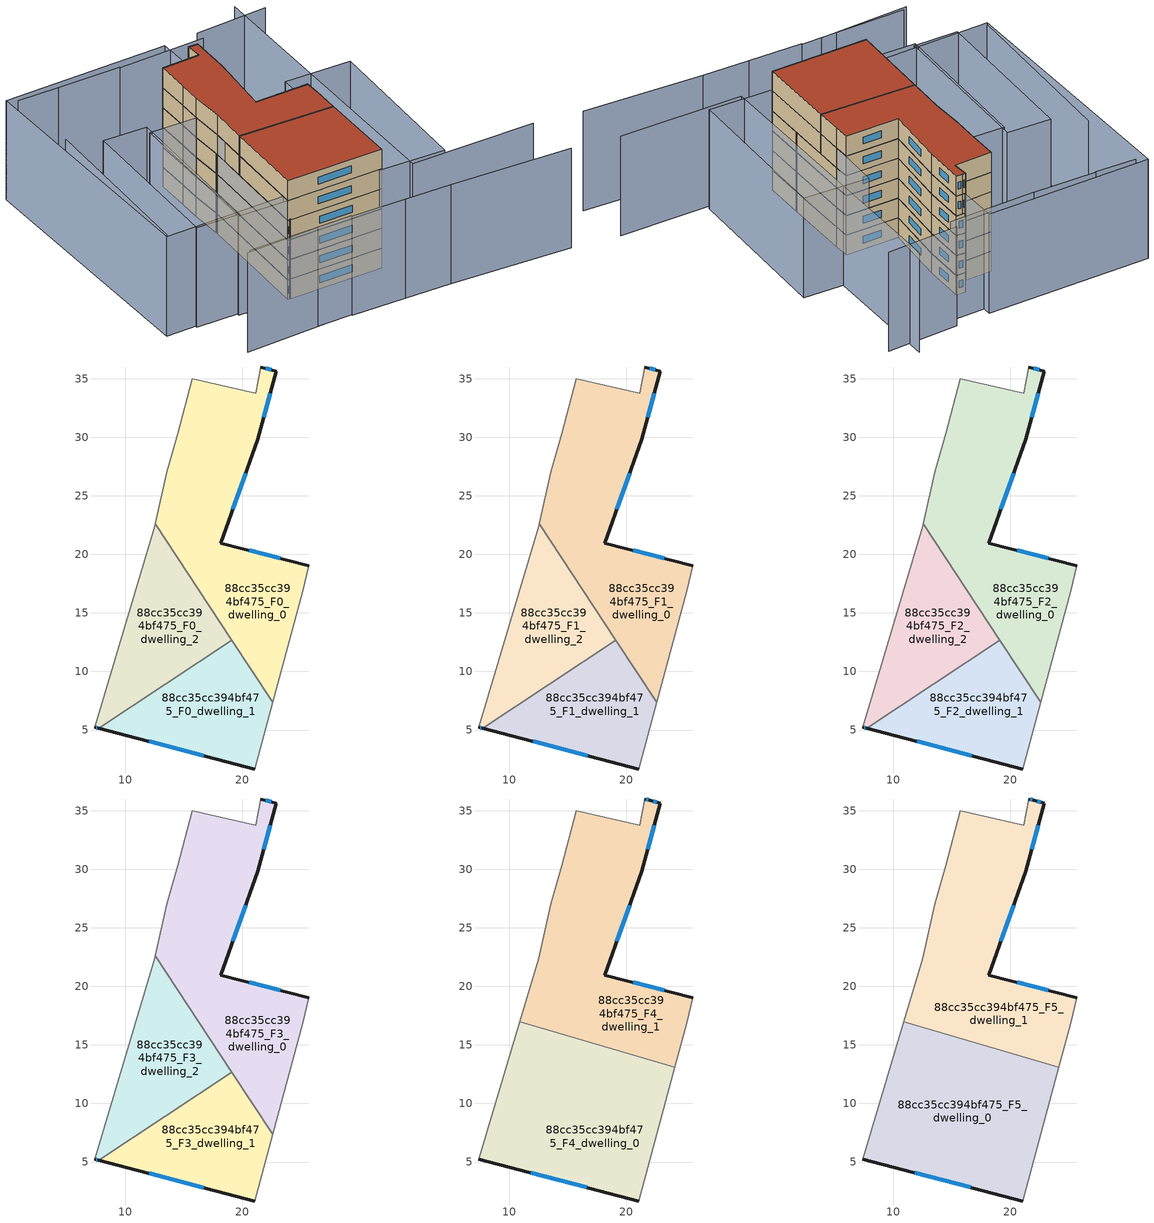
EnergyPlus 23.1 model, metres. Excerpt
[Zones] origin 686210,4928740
88cc35cc394bf475_F0_dwelling_0
 floor ground (EU_floor_Construction): 22.59,7.38 25.16,16.84 25.65,19.03 18.15,20.97 21.29,29.82 22.89,35.63 21.55,36 21.14,33.76 15.73,35 14.48,30.28 13.55,27.02 12.55,22.61 z0
 wall outside (EU_wall_Construction): 21.55,36 22.89,35.63 21.29,29.82 18.15,20.97 25.65,19.03 z0:3
 wall adiabatic (EU_wall_Construction): 25.65,19.03 25.16,16.84 22.59,7.38 / 12.55,22.61 13.55,27.02 14.48,30.28 15.73,35 21.14,33.76 21.55,36 z0:3
 wall to 88cc35cc394bf475_F0_dwelling_2 (EU_wall_Construction): 19.1,12.67 12.55,22.61 z0:3
 wall to 88cc35cc394bf475_F0_dwelling_1 (EU_wall_Construction): 22.59,7.38 19.1,12.67 z0:3
 window (EU_Window_Construction): 21.98,35.88 22.45,35.75 / 22.37,33.74 21.81,31.71 / 20.27,26.94 19.17,23.85 / 20.59,20.34 23.21,19.66 z0.98:2.02
88cc35cc394bf475_F0_dwelling_1
 floor ground (EU_floor_Construction): 21.04,1.67 22.59,7.38 19.1,12.67 7.71,5.16 z0
 wall outside (EU_wall_Construction): 21.04,1.67 7.71,5.16 z0:3
 wall adiabatic (EU_wall_Construction): 22.59,7.38 21.04,1.67 z0:3
 wall to 88cc35cc394bf475_F0_dwelling_2 (EU_wall_Construction): 7.71,5.16 19.1,12.67 z0:3
 window (EU_Window_Construction): 16.7,2.81 12.04,4.03 z0.98:2.02
88cc35cc394bf475_F0_dwelling_2
 floor ground (EU_floor_Construction): 19.1,12.67 12.55,22.61 12.5,22.41 7.4,5.24 7.71,5.16 z0
 wall outside (EU_wall_Construction): 7.71,5.16 7.4,5.24 z0:3
 wall adiabatic (EU_wall_Construction): 7.4,5.24 12.5,22.41 12.55,22.61 z0:3
 window (EU_Window_Construction): 7.61,5.19 7.5,5.21 z0.98:2.02
88cc35cc394bf475_F1_dwelling_0
 floor to 88cc35cc394bf475_F0_dwelling_0 (EU_floor_Construction): 22.59,7.38 25.16,16.84 25.65,19.03 18.15,20.97 21.29,29.82 22.89,35.63 21.55,36 21.14,33.76 15.73,35 14.48,30.28 13.55,27.02 12.54,22.61 z3
 wall outside (EU_wall_Construction): 21.55,36 22.89,35.63 21.29,29.82 18.15,20.97 25.65,19.03 z3:6
 wall adiabatic (EU_wall_Construction): 25.65,19.03 25.16,16.84 22.59,7.38 / 12.55,22.61 13.55,27.02 14.48,30.28 15.73,35 21.14,33.76 21.55,36 z3:6
 wall to 88cc35cc394bf475_F1_dwelling_2 (EU_wall_Construction): 19.1,12.67 12.55,22.61 z3:6
 wall to 88cc35cc394bf475_F1_dwelling_1 (EU_wall_Construction): 22.59,7.38 19.1,12.67 z3:6
 window (EU_Window_Construction): 21.98,35.88 22.45,35.75 / 22.37,33.74 21.81,31.71 / 20.27,26.94 19.17,23.85 / 20.59,20.34 23.21,19.66 z3.98:5.02
88cc35cc394bf475_F1_dwelling_1
 floor to 88cc35cc394bf475_F0_dwelling_1 (EU_floor_Construction): 21.04,1.67 22.59,7.38 19.1,12.67 7.71,5.16 z3
 wall outside (EU_wall_Construction): 21.04,1.67 7.71,5.16 z3:6
 wall adiabatic (EU_wall_Construction): 22.59,7.38 21.04,1.67 z3:6
 wall to 88cc35cc394bf475_F1_dwelling_2 (EU_wall_Construction): 7.71,5.16 19.1,12.67 z3:6
 window (EU_Window_Construction): 16.7,2.81 12.04,4.03 z3.98:5.02
88cc35cc394bf475_F1_dwelling_2
 floor to 88cc35cc394bf475_F0_dwelling_2 (EU_floor_Construction): 19.1,12.67 12.54,22.61 12.5,22.41 7.4,5.24 7.71,5.16 z3
 wall outside (EU_wall_Construction): 7.71,5.16 7.4,5.24 z3:6
 wall adiabatic (EU_wall_Construction): 7.4,5.24 12.5,22.41 12.55,22.61 z3:6
 window (EU_Window_Construction): 7.61,5.19 7.5,5.21 z3.98:5.02
88cc35cc394bf475_F2_dwelling_0
 floor to 88cc35cc394bf475_F1_dwelling_0 (EU_floor_Construction): 22.59,7.38 25.16,16.84 25.65,19.03 18.15,20.97 21.29,29.82 22.89,35.63 21.55,36 21.14,33.76 15.73,35 14.48,30.28 13.55,27.02 12.54,22.61 z6
 wall outside (EU_wall_Construction): 21.55,36 22.89,35.63 21.29,29.82 18.15,20.97 25.65,19.03 z6:9
 wall adiabatic (EU_wall_Construction): 25.65,19.03 25.16,16.84 22.59,7.38 / 12.55,22.61 13.55,27.02 14.48,30.28 15.73,35 21.14,33.76 21.55,36 z6:9
 wall to 88cc35cc394bf475_F2_dwelling_2 (EU_wall_Construction): 19.1,12.67 12.55,22.61 z6:9
 wall to 88cc35cc394bf475_F2_dwelling_1 (EU_wall_Construction): 22.59,7.38 19.1,12.67 z6:9
 window (EU_Window_Construction): 21.98,35.88 22.45,35.75 / 22.37,33.74 21.81,31.71 / 20.27,26.94 19.17,23.85 / 20.59,20.34 23.21,19.66 z6.98:8.02
88cc35cc394bf475_F2_dwelling_1
 floor to 88cc35cc394bf475_F1_dwelling_1 (EU_floor_Construction): 21.04,1.67 22.59,7.38 19.1,12.67 7.71,5.16 z6
 wall outside (EU_wall_Construction): 21.04,1.67 7.71,5.16 z6:9
 wall adiabatic (EU_wall_Construction): 22.59,7.38 21.04,1.67 z6:9
 wall to 88cc35cc394bf475_F2_dwelling_2 (EU_wall_Construction): 7.71,5.16 19.1,12.67 z6:9
 window (EU_Window_Construction): 16.7,2.81 12.04,4.03 z6.98:8.02
88cc35cc394bf475_F2_dwelling_2
 floor to 88cc35cc394bf475_F1_dwelling_2 (EU_floor_Construction): 19.1,12.67 12.54,22.61 12.5,22.41 7.4,5.24 7.71,5.16 z6
 wall outside (EU_wall_Construction): 7.71,5.16 7.4,5.24 z6:9
 wall adiabatic (EU_wall_Construction): 7.4,5.24 12.5,22.41 12.55,22.61 z6:9
 window (EU_Window_Construction): 7.61,5.19 7.5,5.21 z6.98:8.02
88cc35cc394bf475_F3_dwelling_0
 floor to 88cc35cc394bf475_F2_dwelling_0 (EU_floor_Construction): 22.59,7.38 25.16,16.84 25.65,19.03 18.15,20.97 21.29,29.82 22.89,35.63 21.55,36 21.14,33.76 15.73,35 14.48,30.28 13.55,27.02 12.54,22.61 z9
 wall outside (EU_wall_Construction): 21.55,36 22.89,35.63 21.29,29.82 18.15,20.97 25.65,19.03 z9:12
 wall adiabatic (EU_wall_Construction): 25.65,19.03 25.16,16.84 22.59,7.38 / 12.55,22.61 13.55,27.02 14.48,30.28 15.73,35 21.14,33.76 21.55,36 z9:12
 wall to 88cc35cc394bf475_F3_dwelling_2 (EU_wall_Construction): 19.1,12.67 12.55,22.61 z9:12
 wall to 88cc35cc394bf475_F3_dwelling_1 (EU_wall_Construction): 22.59,7.38 19.1,12.67 z9:12
 window (EU_Window_Construction): 21.98,35.88 22.45,35.75 / 22.37,33.74 21.81,31.71 / 20.27,26.94 19.17,23.85 / 20.59,20.34 23.21,19.66 z9.98:11.02
88cc35cc394bf475_F3_dwelling_1
 floor to 88cc35cc394bf475_F2_dwelling_1 (EU_floor_Construction): 21.04,1.67 22.59,7.38 19.1,12.67 7.71,5.16 z9
 wall outside (EU_wall_Construction): 21.04,1.67 7.71,5.16 z9:12
 wall adiabatic (EU_wall_Construction): 22.59,7.38 21.04,1.67 z9:12
 wall to 88cc35cc394bf475_F3_dwelling_2 (EU_wall_Construction): 7.71,5.16 19.1,12.67 z9:12
 window (EU_Window_Construction): 16.7,2.81 12.04,4.03 z9.98:11.02
88cc35cc394bf475_F3_dwelling_2
 floor to 88cc35cc394bf475_F2_dwelling_2 (EU_floor_Construction): 19.1,12.67 12.54,22.61 12.5,22.41 7.4,5.24 7.71,5.16 z9
 wall outside (EU_wall_Construction): 7.71,5.16 7.4,5.24 z9:12
 wall adiabatic (EU_wall_Construction): 7.4,5.24 12.5,22.41 12.55,22.61 z9:12
 window (EU_Window_Construction): 7.61,5.19 7.5,5.21 z9.98:11.02
88cc35cc394bf475_F4_dwelling_0
 floor to 88cc35cc394bf475_F3_dwelling_0 (EU_floor_Construction): 22.59,7.38 24.14,13.08 17.55,15.03 z12
 floor to 88cc35cc394bf475_F3_dwelling_2 (EU_floor_Construction): 19.1,12.67 17.55,15.03 10.89,17 7.4,5.24 7.71,5.16 z12
 floor to 88cc35cc394bf475_F3_dwelling_1 (EU_floor_Construction): 21.04,1.67 22.59,7.38 19.1,12.67 7.71,5.16 z12
 wall outside (EU_wall_Construction): 21.04,1.67 7.4,5.24 z12:15
 wall adiabatic (EU_wall_Construction): 7.4,5.24 10.89,17 / 24.14,13.08 21.04,1.67 z12:15
 wall to 88cc35cc394bf475_F4_dwelling_1 (EU_wall_Construction): 10.89,17 24.14,13.08 z12:15
 window (EU_Window_Construction): 16.6,2.83 11.83,4.08 z12.98:14.02
88cc35cc394bf475_F4_dwelling_1
 floor to 88cc35cc394bf475_F3_dwelling_0 (EU_floor_Construction): 24.14,13.08 25.16,16.84 25.65,19.03 18.15,20.97 21.29,29.82 22.89,35.63 21.55,36 21.14,33.76 15.73,35 14.48,30.28 13.55,27.02 12.55,22.61 17.55,15.03 z12
 floor to 88cc35cc394bf475_F3_dwelling_2 (EU_floor_Construction): 17.55,15.03 12.55,22.61 12.5,22.41 10.89,17 z12
 wall outside (EU_wall_Construction): 21.55,36 21.98,35.88 22.89,35.63 21.29,29.82 18.15,20.97 25.65,19.03 z12:15
 wall adiabatic (EU_wall_Construction): 25.65,19.03 25.16,16.84 24.14,13.08 / 10.89,17 12.5,22.41 13.55,27.02 14.48,30.28 15.73,35 21.14,33.76 21.55,36 z12:15
 window (EU_Window_Construction): 21.69,35.96 21.84,35.92 / 22.28,35.8 22.59,35.71 / 22.37,33.74 21.81,31.71 / 20.27,26.94 19.17,23.85 / 20.59,20.34 23.21,19.66 z12.98:14.02
88cc35cc394bf475_F5_dwelling_0
 floor to 88cc35cc394bf475_F4_dwelling_0 (EU_floor_Construction): 21.04,1.67 24.14,13.08 10.89,17 7.4,5.24 z15
 wall outside (EU_wall_Construction): 21.04,1.67 7.4,5.24 z15:18
 wall adiabatic (EU_wall_Construction): 7.4,5.24 10.89,17 / 24.14,13.08 21.04,1.67 z15:18
 wall to 88cc35cc394bf475_F5_dwelling_1 (EU_wall_Construction): 10.89,17 24.14,13.08 z15:18
 window (EU_Window_Construction): 16.6,2.83 11.83,4.08 z15.98:17.02
 roof outside (EU_roof_Construction): 24.14,13.08 21.04,1.67 7.4,5.24 10.89,17 z18
88cc35cc394bf475_F5_dwelling_1
 floor to 88cc35cc394bf475_F4_dwelling_1 (EU_floor_Construction): 24.14,13.08 25.16,16.84 25.65,19.03 18.15,20.97 21.29,29.82 22.89,35.63 21.98,35.88 21.55,36 21.14,33.76 15.73,35 14.48,30.28 13.55,27.02 12.5,22.41 10.89,17 z15
 wall outside (EU_wall_Construction): 21.55,36 21.98,35.88 22.89,35.63 21.29,29.82 18.15,20.97 25.65,19.03 z15:18
 wall adiabatic (EU_wall_Construction): 25.65,19.03 25.16,16.84 24.14,13.08 / 10.89,17 12.5,22.41 13.55,27.02 14.48,30.28 15.73,35 21.14,33.76 21.55,36 z15:18
 window (EU_Window_Construction): 21.69,35.96 21.84,35.92 / 22.28,35.8 22.59,35.71 / 22.37,33.74 21.81,31.71 / 20.27,26.94 19.17,23.85 / 20.59,20.34 23.21,19.66 z15.98:17.02
 roof outside (EU_roof_Construction): 22.89,35.63 21.29,29.82 18.15,20.97 25.65,19.03 25.16,16.84 24.14,13.08 10.89,17 12.5,22.41 13.55,27.02 14.48,30.28 15.73,35 21.14,33.76 21.55,36 21.98,35.88 z18
shading: 17.96,-5.33 24.38,-7.17 / 24.38,-7.17 41.03,-12.5 / 42,-4.98 24.64,-0.33 / 24.64,-0.33 35.79,41.33 / 10.39,-3.18 17.96,-5.34 / -4.28,0.75 10.42,-3.08 / -5,0.58 7.65,-2.28 / -1.46,35.69 -8.95,10.93 / 15.44,42.23 6.59,44.64 / 6.57,44.61 0.96,46.25 / 38.29,38.38 28.05,40.61 / 27.71,39.18 15.4,42.12 / 20.62,1.63 27.48,24.61 / 27.48,24.61 36.57,21.9 / 36.57,21.9 29.71,-1.08 / 29.71,-1.08 20.62,1.63 / 13.84,26.93 7.4,5.24 / 7.4,5.24 0.52,7.28 / 0.52,7.28 6.96,28.98 / 6.96,28.98 13.84,26.93 / -5.14,9.29 1.53,31.92 / 1.53,31.92 7.61,30.13 / 7.61,30.13 0.94,7.5 / 0.94,7.5 -5.14,9.29 / 23.09,41.58 13.94,4.83 / 13.94,4.83 -9.3,10.61 / -9.3,10.61 -0.16,47.36 / -0.16,47.36 23.09,41.58 z0:15
[Building]
EU S2 Campaign: North Axis=0; Terrain=City; Solar Distribution=FullExterior
[Site:Location]
Bologna: Latitude=44.5; Longitude=11.25; Time Zone=1; Elevation=37
[SizingPeriod:WeatherFileDays]
AnnualSizingPeriod: Begin Month=1; Begin Day of Month=1; End Month=12; End Day of Month=31; Day of Week for Start Day=Monday; Use Weather File Daylight Saving Period=No; Use Weather File Rain and Snow Indicators=No
[MATERIAL]
EU_InternalMass_Material: Roughness=MediumRough; Thickness=0.1; Conductivity=1; Density=1800; Specific Heat=900; Thermal Absorptance=0.9; Solar Absorptance=0.7; Visible Absorptance=0.7
[MATERIAL:NOMASS] Roughness=MediumRough; Thermal Absorptance=0.9; Solar Absorptance=0.7; Visible Absorptance=0.7
Name | Thermal Resistance
EU_wall_NoMass | 0.905828
EU_roof_NoMass | 0.37593
EU_floor_NoMass | 0.67114
[WINDOWMATERIAL:SIMPLEGLAZINGSYSTEM]
EU_Window_SimpleGlazing: UFactor=4.52486; Solar Heat Gain Coefficient=0.85; Visible Transmittance=0.85
[CONSTRUCTION]
EU_wall_Construction: EU_wall_NoMass
EU_roof_Construction: EU_roof_NoMass
EU_floor_Construction: EU_floor_NoMass
EU_InternalMass_Construction: EU_InternalMass_Material
EU_Window_Construction: EU_Window_SimpleGlazing
[ZONE] Type=1; Multiplier=1; Ceiling Height=autocalculate; Floor Area=autocalculate; Part of Total Floor Area=Yes
Name | Volume
88cc35cc394bf475_F0_dwelling_0 | 504.04
88cc35cc394bf475_F1_dwelling_0; 88cc35cc394bf475_F2_dwelling_0; 88cc35cc394bf475_F3_dwelling_0 | 504.037
88cc35cc394bf475_F4_dwelling_0 | 504.03
88cc35cc394bf475_F5_dwelling_0 | 504.042
88cc35cc394bf475_F0_dwelling_1 | 252.015
88cc35cc394bf475_F1_dwelling_1; 88cc35cc394bf475_F2_dwelling_1; 88cc35cc394bf475_F3_dwelling_1 | 252.016
88cc35cc394bf475_F4_dwelling_1 | 504.048
88cc35cc394bf475_F5_dwelling_1 | 504.055
88cc35cc394bf475_F0_dwelling_2 | 252.045
88cc35cc394bf475_F1_dwelling_2; 88cc35cc394bf475_F2_dwelling_2; 88cc35cc394bf475_F3_dwelling_2 | 252.044
[INTERNALMASS] Construction=EU_InternalMass_Construction
Name | Zone or ZoneList | Surface Area
88cc35cc394bf475_F0_dwelling_0_EU_InternalMass | 88cc35cc394bf475_F0_dwelling_0 | 168.013
88cc35cc394bf475_F0_dwelling_1_EU_InternalMass | 88cc35cc394bf475_F0_dwelling_1 | 84.0052
88cc35cc394bf475_F0_dwelling_2_EU_InternalMass | 88cc35cc394bf475_F0_dwelling_2 | 84.0146
88cc35cc394bf475_F1_dwelling_0_EU_InternalMass | 88cc35cc394bf475_F1_dwelling_0 | 168.013
88cc35cc394bf475_F1_dwelling_1_EU_InternalMass | 88cc35cc394bf475_F1_dwelling_1 | 84.0052
88cc35cc394bf475_F1_dwelling_2_EU_InternalMass | 88cc35cc394bf475_F1_dwelling_2 | 84.0146
88cc35cc394bf475_F2_dwelling_0_EU_InternalMass | 88cc35cc394bf475_F2_dwelling_0 | 168.013
88cc35cc394bf475_F2_dwelling_1_EU_InternalMass | 88cc35cc394bf475_F2_dwelling_1 | 84.0052
88cc35cc394bf475_F2_dwelling_2_EU_InternalMass | 88cc35cc394bf475_F2_dwelling_2 | 84.0146
88cc35cc394bf475_F3_dwelling_0_EU_InternalMass | 88cc35cc394bf475_F3_dwelling_0 | 168.013
88cc35cc394bf475_F3_dwelling_1_EU_InternalMass | 88cc35cc394bf475_F3_dwelling_1 | 84.0052
88cc35cc394bf475_F3_dwelling_2_EU_InternalMass | 88cc35cc394bf475_F3_dwelling_2 | 84.0146
88cc35cc394bf475_F4_dwelling_0_EU_InternalMass | 88cc35cc394bf475_F4_dwelling_0 | 168.012
88cc35cc394bf475_F4_dwelling_1_EU_InternalMass | 88cc35cc394bf475_F4_dwelling_1 | 168.018
88cc35cc394bf475_F5_dwelling_0_EU_InternalMass | 88cc35cc394bf475_F5_dwelling_0 | 168.012
88cc35cc394bf475_F5_dwelling_1_EU_InternalMass | 88cc35cc394bf475_F5_dwelling_1 | 168.018
[OTHEREQUIPMENT] Fuel Type=Electricity; Design Level Calculation Method=Watts/Area; Power per Zone Floor Area=1; Fraction Latent=0; Fraction Radiant=0; Fraction Lost=0; Carbon Dioxide Generation Rate=0; EndUse Subcategory=EU_Step8_InternalGains
Name | Zone or ZoneList or Space or SpaceList | Schedule
EU_Step8_InternalGain_88cc35cc394bf475_F0_dwelling_0_f000 | 88cc35cc394bf475_F0_dwelling_0 | EU_Step8_GainSchedule_88cc35cc394bf475_F0_dwelling_0_f000
EU_Step8_InternalGain_88cc35cc394bf475_F0_dwelling_1_f000 | 88cc35cc394bf475_F0_dwelling_1 | EU_Step8_GainSchedule_88cc35cc394bf475_F0_dwelling_1_f000
EU_Step8_InternalGain_88cc35cc394bf475_F0_dwelling_2_f000 | 88cc35cc394bf475_F0_dwelling_2 | EU_Step8_GainSchedule_88cc35cc394bf475_F0_dwelling_2_f000
EU_Step8_InternalGain_88cc35cc394bf475_F1_dwelling_0_f000 | 88cc35cc394bf475_F1_dwelling_0 | EU_Step8_GainSchedule_88cc35cc394bf475_F1_dwelling_0_f000
EU_Step8_InternalGain_88cc35cc394bf475_F1_dwelling_1_f000 | 88cc35cc394bf475_F1_dwelling_1 | EU_Step8_GainSchedule_88cc35cc394bf475_F1_dwelling_1_f000
EU_Step8_InternalGain_88cc35cc394bf475_F1_dwelling_2_f000 | 88cc35cc394bf475_F1_dwelling_2 | EU_Step8_GainSchedule_88cc35cc394bf475_F1_dwelling_2_f000
EU_Step8_InternalGain_88cc35cc394bf475_F2_dwelling_0_f000 | 88cc35cc394bf475_F2_dwelling_0 | EU_Step8_GainSchedule_88cc35cc394bf475_F2_dwelling_0_f000
EU_Step8_InternalGain_88cc35cc394bf475_F2_dwelling_1_f000 | 88cc35cc394bf475_F2_dwelling_1 | EU_Step8_GainSchedule_88cc35cc394bf475_F2_dwelling_1_f000
EU_Step8_InternalGain_88cc35cc394bf475_F2_dwelling_2_f000 | 88cc35cc394bf475_F2_dwelling_2 | EU_Step8_GainSchedule_88cc35cc394bf475_F2_dwelling_2_f000
EU_Step8_InternalGain_88cc35cc394bf475_F3_dwelling_0_f000 | 88cc35cc394bf475_F3_dwelling_0 | EU_Step8_GainSchedule_88cc35cc394bf475_F3_dwelling_0_f000
EU_Step8_InternalGain_88cc35cc394bf475_F3_dwelling_1_f000 | 88cc35cc394bf475_F3_dwelling_1 | EU_Step8_GainSchedule_88cc35cc394bf475_F3_dwelling_1_f000
EU_Step8_InternalGain_88cc35cc394bf475_F3_dwelling_2_f000 | 88cc35cc394bf475_F3_dwelling_2 | EU_Step8_GainSchedule_88cc35cc394bf475_F3_dwelling_2_f000
EU_Step8_InternalGain_88cc35cc394bf475_F4_dwelling_0_f000 | 88cc35cc394bf475_F4_dwelling_0 | EU_Step8_GainSchedule_88cc35cc394bf475_F4_dwelling_0_f000
EU_Step8_InternalGain_88cc35cc394bf475_F4_dwelling_1_f000 | 88cc35cc394bf475_F4_dwelling_1 | EU_Step8_GainSchedule_88cc35cc394bf475_F4_dwelling_1_f000
EU_Step8_InternalGain_88cc35cc394bf475_F5_dwelling_0_f000 | 88cc35cc394bf475_F5_dwelling_0 | EU_Step8_GainSchedule_88cc35cc394bf475_F5_dwelling_0_f000
EU_Step8_InternalGain_88cc35cc394bf475_F5_dwelling_1_f000 | 88cc35cc394bf475_F5_dwelling_1 | EU_Step8_GainSchedule_88cc35cc394bf475_F5_dwelling_1_f000
[ZONEVENTILATION:DESIGNFLOWRATE] Schedule=EU_AlwaysOn; Design Flow Rate Calculation Method=AirChanges/Hour; Air Changes per Hour=0.73129; Ventilation Type=Natural; Fan Pressure Rise=0; Fan Total Efficiency=1; Constant Term Coefficient=1; Temperature Term Coefficient=0; Velocity Term Coefficient=0; Velocity Squared Term Coefficient=0; Minimum Indoor Temperature=-100; Maximum Indoor Temperature=100; Delta Temperature=-100; Minimum Outdoor Temperature=-100; Maximum Outdoor Temperature=100; Maximum Wind Speed=40
Name | Zone or ZoneList or Space or SpaceList
EU_ConstantAir_88cc35cc394bf475_F0_dwelling_0 | 88cc35cc394bf475_F0_dwelling_0
EU_ConstantAir_88cc35cc394bf475_F0_dwelling_1 | 88cc35cc394bf475_F0_dwelling_1
EU_ConstantAir_88cc35cc394bf475_F0_dwelling_2 | 88cc35cc394bf475_F0_dwelling_2
EU_ConstantAir_88cc35cc394bf475_F1_dwelling_0 | 88cc35cc394bf475_F1_dwelling_0
EU_ConstantAir_88cc35cc394bf475_F1_dwelling_1 | 88cc35cc394bf475_F1_dwelling_1
EU_ConstantAir_88cc35cc394bf475_F1_dwelling_2 | 88cc35cc394bf475_F1_dwelling_2
EU_ConstantAir_88cc35cc394bf475_F2_dwelling_0 | 88cc35cc394bf475_F2_dwelling_0
EU_ConstantAir_88cc35cc394bf475_F2_dwelling_1 | 88cc35cc394bf475_F2_dwelling_1
EU_ConstantAir_88cc35cc394bf475_F2_dwelling_2 | 88cc35cc394bf475_F2_dwelling_2
EU_ConstantAir_88cc35cc394bf475_F3_dwelling_0 | 88cc35cc394bf475_F3_dwelling_0
EU_ConstantAir_88cc35cc394bf475_F3_dwelling_1 | 88cc35cc394bf475_F3_dwelling_1
EU_ConstantAir_88cc35cc394bf475_F3_dwelling_2 | 88cc35cc394bf475_F3_dwelling_2
EU_ConstantAir_88cc35cc394bf475_F4_dwelling_0 | 88cc35cc394bf475_F4_dwelling_0
EU_ConstantAir_88cc35cc394bf475_F4_dwelling_1 | 88cc35cc394bf475_F4_dwelling_1
EU_ConstantAir_88cc35cc394bf475_F5_dwelling_0 | 88cc35cc394bf475_F5_dwelling_0
EU_ConstantAir_88cc35cc394bf475_F5_dwelling_1 | 88cc35cc394bf475_F5_dwelling_1
[HVACTEMPLATE:THERMOSTAT] Constant Heating Setpoint=20; Constant Cooling Setpoint=50
EU_HeatOnly_88cc35cc394bf475_F0_dwelling_0; EU_HeatOnly_88cc35cc394bf475_F0_dwelling_1; EU_HeatOnly_88cc35cc394bf475_F0_dwelling_2; EU_HeatOnly_88cc35cc394bf475_F1_dwelling_0; EU_HeatOnly_88cc35cc394bf475_F1_dwelling_1; EU_HeatOnly_88cc35cc394bf475_F1_dwelling_2; EU_HeatOnly_88cc35cc394bf475_F2_dwelling_0; EU_HeatOnly_88cc35cc394bf475_F2_dwelling_1; EU_HeatOnly_88cc35cc394bf475_F2_dwelling_2; EU_HeatOnly_88cc35cc394bf475_F3_dwelling_0; EU_HeatOnly_88cc35cc394bf475_F3_dwelling_1; EU_HeatOnly_88cc35cc394bf475_F3_dwelling_2; EU_HeatOnly_88cc35cc394bf475_F4_dwelling_0; EU_HeatOnly_88cc35cc394bf475_F4_dwelling_1; EU_HeatOnly_88cc35cc394bf475_F5_dwelling_0; EU_HeatOnly_88cc35cc394bf475_F5_dwelling_1
[HVACTEMPLATE:ZONE:IDEALLOADSAIRSYSTEM] System Availability Schedule=EU_AlwaysOn; Maximum Heating Supply Air Temperature=50; Minimum Cooling Supply Air Temperature=13; Maximum Heating Supply Air Humidity Ratio=0.0156; Minimum Cooling Supply Air Humidity Ratio=0.0077; Heating Limit=NoLimit; Cooling Limit=NoLimit; Heating Availability Schedule=EU_AlwaysOn; Cooling Availability Schedule=EU_CoolingOff; Dehumidification Control Type=ConstantSensibleHeatRatio; Cooling Sensible Heat Ratio=0.7; Dehumidification Setpoint=60; Humidification Control Type=None; Humidification Setpoint=30; Outdoor Air Method=None; Outdoor Air Flow Rate per Person=0.00944; Outdoor Air Flow Rate per Zone Floor Area=0; Outdoor Air Flow Rate per Zone=0; Demand Controlled Ventilation Type=None; Outdoor Air Economizer Type=NoEconomizer; Heat Recovery Type=None; Sensible Heat Recovery Effectiveness=0.7; Latent Heat Recovery Effectiveness=0.65
Name | Template Thermostat
88cc35cc394bf475_F0_dwelling_0 | EU_HeatOnly_88cc35cc394bf475_F0_dwelling_0
88cc35cc394bf475_F0_dwelling_1 | EU_HeatOnly_88cc35cc394bf475_F0_dwelling_1
88cc35cc394bf475_F0_dwelling_2 | EU_HeatOnly_88cc35cc394bf475_F0_dwelling_2
88cc35cc394bf475_F1_dwelling_0 | EU_HeatOnly_88cc35cc394bf475_F1_dwelling_0
88cc35cc394bf475_F1_dwelling_1 | EU_HeatOnly_88cc35cc394bf475_F1_dwelling_1
88cc35cc394bf475_F1_dwelling_2 | EU_HeatOnly_88cc35cc394bf475_F1_dwelling_2
88cc35cc394bf475_F2_dwelling_0 | EU_HeatOnly_88cc35cc394bf475_F2_dwelling_0
88cc35cc394bf475_F2_dwelling_1 | EU_HeatOnly_88cc35cc394bf475_F2_dwelling_1
88cc35cc394bf475_F2_dwelling_2 | EU_HeatOnly_88cc35cc394bf475_F2_dwelling_2
88cc35cc394bf475_F3_dwelling_0 | EU_HeatOnly_88cc35cc394bf475_F3_dwelling_0
88cc35cc394bf475_F3_dwelling_1 | EU_HeatOnly_88cc35cc394bf475_F3_dwelling_1
88cc35cc394bf475_F3_dwelling_2 | EU_HeatOnly_88cc35cc394bf475_F3_dwelling_2
88cc35cc394bf475_F4_dwelling_0 | EU_HeatOnly_88cc35cc394bf475_F4_dwelling_0
88cc35cc394bf475_F4_dwelling_1 | EU_HeatOnly_88cc35cc394bf475_F4_dwelling_1
88cc35cc394bf475_F5_dwelling_0 | EU_HeatOnly_88cc35cc394bf475_F5_dwelling_0
88cc35cc394bf475_F5_dwelling_1 | EU_HeatOnly_88cc35cc394bf475_F5_dwelling_1
[SIZING:ZONE] Zone Cooling Design Supply Air Temperature Input Method=SupplyAirTemperature; Zone Cooling Design Supply Air Temperature=13; Zone Heating Design Supply Air Temperature Input Method=SupplyAirTemperature; Zone Heating Design Supply Air Temperature=50; Zone Cooling Design Supply Air Humidity Ratio=0.008; Zone Heating Design Supply Air Humidity Ratio=0.008; Cooling Design Air Flow Method=DesignDay; Cooling Design Air Flow Rate=0; Cooling Minimum Air Flow per Zone Floor Area=0.000762; Cooling Minimum Air Flow=0; Cooling Minimum Air Flow Fraction=0.2; Heating Design Air Flow Method=DesignDay; Heating Design Air Flow Rate=0; Heating Maximum Air Flow per Zone Floor Area=0.002032; Heating Maximum Air Flow=0.141576; Heating Maximum Air Flow Fraction=0.3; Account for Dedicated Outdoor Air System=No; Dedicated Outdoor Air System Control Strategy=NeutralSupplyAir; Dedicated Outdoor Air Low Setpoint Temperature for Design=autosize; Dedicated Outdoor Air High Setpoint Temperature for Design=autosize; Zone Load Sizing Method=Sensible Load Only No Latent Load; Zone Latent Cooling Design Supply Air Humidity Ratio Input Method=HumidityRatioDifference; Zone Cooling Design Supply Air Humidity Ratio Difference=0.005; Zone Latent Heating Design Supply Air Humidity Ratio Input Method=HumidityRatioDifference; Zone Humidification Design Supply Air Humidity Ratio Difference=0.005
88cc35cc394bf475_F0_dwelling_0; 88cc35cc394bf475_F0_dwelling_1; 88cc35cc394bf475_F0_dwelling_2; 88cc35cc394bf475_F1_dwelling_0; 88cc35cc394bf475_F1_dwelling_1; 88cc35cc394bf475_F1_dwelling_2; 88cc35cc394bf475_F2_dwelling_0; 88cc35cc394bf475_F2_dwelling_1; 88cc35cc394bf475_F2_dwelling_2; 88cc35cc394bf475_F3_dwelling_0; 88cc35cc394bf475_F3_dwelling_1; 88cc35cc394bf475_F3_dwelling_2; 88cc35cc394bf475_F4_dwelling_0; 88cc35cc394bf475_F4_dwelling_1; 88cc35cc394bf475_F5_dwelling_0; 88cc35cc394bf475_F5_dwelling_1
[SCHEDULE:CONSTANT]
Name | Hourly Value
EU_AlwaysOn | 1
EU_CoolingOff | 0
[SCHEDULE:FILE] Column Number=1; Rows to Skip at Top=0; Number of Hours of Data=8760; Column Separator=Comma; Interpolate to Timestep=No; Minutes per Item=60; Adjust Schedule for Daylight Savings=Yes
Name | File
EU_Step8_GainSchedule_88cc35cc394bf475_F0_dwelling_0_f000 | ../../schedules/88cc35cc394bf475/88cc35cc394bf475_F0_dwelling_0_f000_gain.csv
EU_Step8_GainSchedule_88cc35cc394bf475_F0_dwelling_1_f000 | ../../schedules/88cc35cc394bf475/88cc35cc394bf475_F0_dwelling_1_f000_gain.csv
EU_Step8_GainSchedule_88cc35cc394bf475_F0_dwelling_2_f000 | ../../schedules/88cc35cc394bf475/88cc35cc394bf475_F0_dwelling_2_f000_gain.csv
EU_Step8_GainSchedule_88cc35cc394bf475_F1_dwelling_0_f000 | ../../schedules/88cc35cc394bf475/88cc35cc394bf475_F1_dwelling_0_f000_gain.csv
EU_Step8_GainSchedule_88cc35cc394bf475_F1_dwelling_1_f000 | ../../schedules/88cc35cc394bf475/88cc35cc394bf475_F1_dwelling_1_f000_gain.csv
EU_Step8_GainSchedule_88cc35cc394bf475_F1_dwelling_2_f000 | ../../schedules/88cc35cc394bf475/88cc35cc394bf475_F1_dwelling_2_f000_gain.csv
EU_Step8_GainSchedule_88cc35cc394bf475_F2_dwelling_0_f000 | ../../schedules/88cc35cc394bf475/88cc35cc394bf475_F2_dwelling_0_f000_gain.csv
EU_Step8_GainSchedule_88cc35cc394bf475_F2_dwelling_1_f000 | ../../schedules/88cc35cc394bf475/88cc35cc394bf475_F2_dwelling_1_f000_gain.csv
EU_Step8_GainSchedule_88cc35cc394bf475_F2_dwelling_2_f000 | ../../schedules/88cc35cc394bf475/88cc35cc394bf475_F2_dwelling_2_f000_gain.csv
EU_Step8_GainSchedule_88cc35cc394bf475_F3_dwelling_0_f000 | ../../schedules/88cc35cc394bf475/88cc35cc394bf475_F3_dwelling_0_f000_gain.csv
EU_Step8_GainSchedule_88cc35cc394bf475_F3_dwelling_1_f000 | ../../schedules/88cc35cc394bf475/88cc35cc394bf475_F3_dwelling_1_f000_gain.csv
EU_Step8_GainSchedule_88cc35cc394bf475_F3_dwelling_2_f000 | ../../schedules/88cc35cc394bf475/88cc35cc394bf475_F3_dwelling_2_f000_gain.csv
EU_Step8_GainSchedule_88cc35cc394bf475_F4_dwelling_0_f000 | ../../schedules/88cc35cc394bf475/88cc35cc394bf475_F4_dwelling_0_f000_gain.csv
EU_Step8_GainSchedule_88cc35cc394bf475_F4_dwelling_1_f000 | ../../schedules/88cc35cc394bf475/88cc35cc394bf475_F4_dwelling_1_f000_gain.csv
EU_Step8_GainSchedule_88cc35cc394bf475_F5_dwelling_0_f000 | ../../schedules/88cc35cc394bf475/88cc35cc394bf475_F5_dwelling_0_f000_gain.csv
EU_Step8_GainSchedule_88cc35cc394bf475_F5_dwelling_1_f000 | ../../schedules/88cc35cc394bf475/88cc35cc394bf475_F5_dwelling_1_f000_gain.csv
